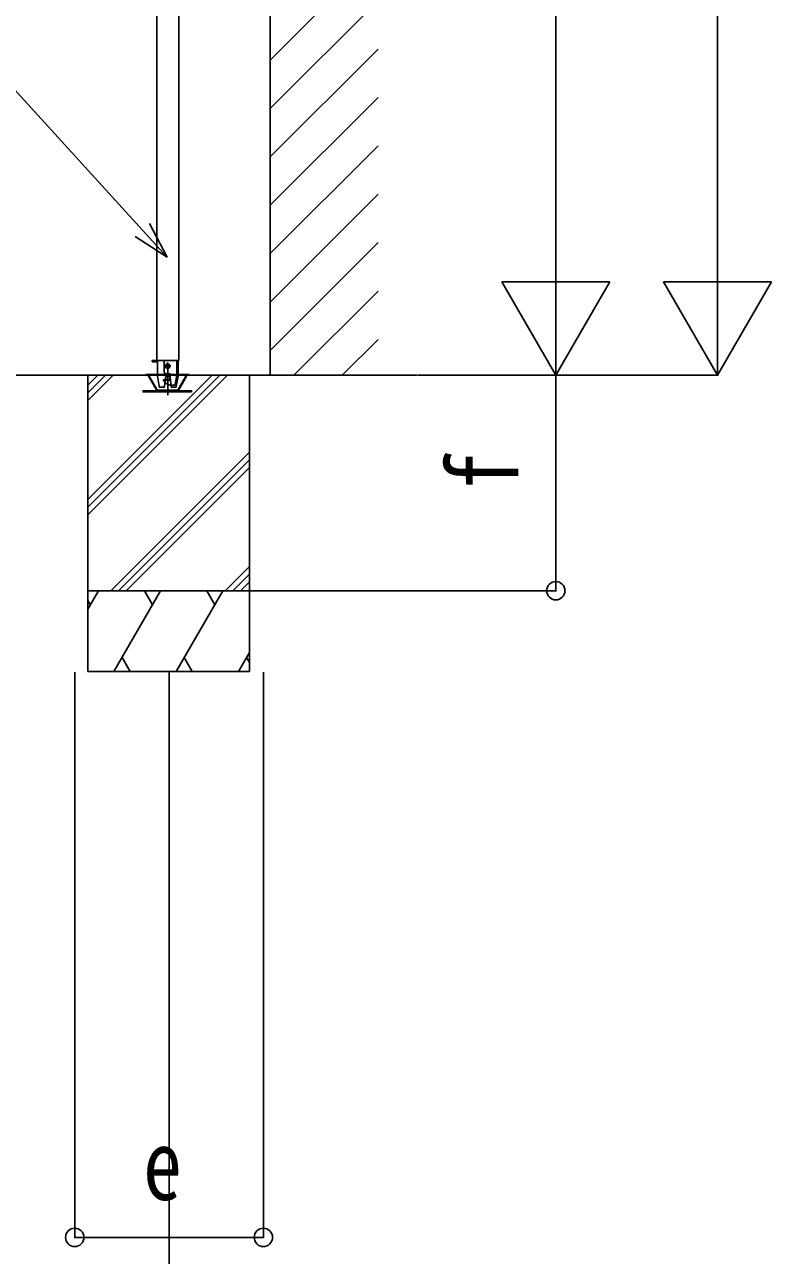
# Model space of a CAD drawing. Units: millimetres, scale not verified. Extents: x -16820 to 16820, y -11881 to 11886.
# Drawn here: x -37 to 1349, y -8227 to -5943 of the extents above; entities that cross this region are included whole.
import ezdxf
from ezdxf.enums import TextEntityAlignment as Align

# ---------------------------------------------------------------- set-up
doc = ezdxf.new("R2010")
doc.units = ezdxf.units.MM
doc.header["$LTSCALE"] = 60
for name, color, linetype in [('0-4_YKK_12', 2, 'Continuous'), ('0-5_YKK_13', 4, 'Continuous'), ('0-6_YKK_A1', 4, 'Continuous'), ('0-7_YKK_D', 6, 'Continuous')]:
    doc.layers.add(name, color=color, linetype=linetype)
doc.styles.add('ＭＳ ゴシック', font='')
doc.styles.get('ＭＳ ゴシック').set_extended_font_data('MS Gothic')

msp = doc.modelspace()

# ---------------------------------------------------------------- linework, layer by layer
at = {"layer": '0-4_YKK_12'}
for p, q in [((208.33, -6566.51), (249.33, -6566.51)), ((228.83, -6572.12), (228.83, -6631.14))]:
    msp.add_line(p, q, dxfattribs=at)
at = {"layer": '0-5_YKK_13'}
for p, q in [((209.65, -6566.8), (199.75, -6566.8)), ((199.75, -6566.81), (199.75, -6568.81)), ((199.75, -6566.81), (209.65, -6566.81)), ((209.65, -6568.81), (199.75, -6568.81)), ((209.65, -6566.51), (209.65, -6591.11)), ((221.75, -6566.8), (221.75, -6586.6)), ((234.35, -6576.57), (222.35, -6576.57)), ((228.35, -6570.57), (228.35, -6582.57)), ((247.85, -6594.45), (247.85, -6566.51)), ((188.24, -6592.8), (268.23, -6592.8)), ((188.24, -6593.8), (188.24, -6592.8)), ((188.24, -6593.8), (268.23, -6593.8)), ((206.93, -6619.8), (192.21, -6594.3)), ((207.79, -6619.3), (193.07, -6593.8)), ((209.65, -6591.11), (209.65, -6595.59)), ((212.95, -6614.31), (209.65, -6595.59)), ((222.75, -6614.31), (224.27, -6598.38)), ((244.55, -6614.31), (247.85, -6595.59)), ((247.85, -6595.59), (247.85, -6594.45)), ((263.4, -6593.8), (248.68, -6619.3)), ((264.27, -6594.3), (249.55, -6619.8)), ((268.23, -6592.8), (268.23, -6593.8)), ((212.12, -6621.8), (244.35, -6621.8)), ((212.95, -6616.31), (212.95, -6614.31)), ((212.95, -6616.31), (222.75, -6616.31)), ((222.75, -6616.31), (222.75, -6614.31)), ((227.59, -6604.31), (228.91, -6603.12)), ((227.67, -6603.59), (228.19, -6603.13)), ((227.83, -6604.74), (229.31, -6603.4)), ((228.24, -6605.01), (229.54, -6603.84)), ((229.02, -6604.95), (229.4, -6604.61)), ((234.75, -6616.31), (244.55, -6616.31)), ((235.56, -6612.31), (241.17, -6612.31)), ((244.55, -6616.31), (244.55, -6614.31))]:
    msp.add_line(p, q, dxfattribs=at)
for points in [[(199.75, -6566.8), (199.75, -6568.8), (209.65, -6568.8)], [(245.75, -6566.8), (245.75, -6593.51), (242.65, -6611.07)], [(226.75, -6591.6), (233.25, -6591.6), (233.25, -6601.8)], [(234.75, -6616.31), (234.75, -6614.31), (233.23, -6598.38)]]:
    msp.add_lwpolyline(points, dxfattribs=at)
msp.add_lwpolyline([(272.99, -6624.8), (272.99, -6622.8), (182.99, -6622.8), (182.99, -6624.8)], close=True, dxfattribs=at)
for centre, radius in [((228.35, -6577.11), 4), ((228.83, -6598.82), 4.25), ((228.83, -6598.82), 4), ((228.56, -6604.06), 1)]:
    msp.add_circle(centre, radius, dxfattribs=at)
for centre, radius, start, end in [((191.34, -6594.8), 2, 30, 90), ((191.34, -6594.8), 1, 30, 90), ((226.75, -6586.6), 5, 179.99922, 270), ((228.75, -6598.81), 4.5, 5.45262, 174.54738), ((265.14, -6594.8), 2, 90, 150), ((265.14, -6594.8), 1, 90, 150), ((212.12, -6616.8), 6, 210, 270), ((212.12, -6616.8), 5, 210, 270), ((221.35, -6603.18), 1, 74.974, 210.49242), ((235.56, -6594.81), 17.5, 210.49242, 213.98951), ((235.56, -6594.81), 17.5, 213.98951, 255.8328), ((228.35, -6577.1), 26, 254.75645, 276.42471), ((228.35, -6577.1), 26, 276.42471, 278.97452), ((235.56, -6594.81), 17.5, 255.8328, 266.69433), ((232.25, -6601.8), 1, 278.97452, 360), ((235.56, -6594.81), 17.5, 266.69433, 270.00248), ((241.17, -6610.81), 1.5, 269.99999, 350), ((244.35, -6616.8), 5, 270, 330), ((244.35, -6616.8), 6, 270, 330)]:
    msp.add_arc(centre, radius, start, end, dxfattribs=at)
at = {"layer": '0-6_YKK_A1'}
for p, q in [((418.83, -3463.57), (418.83, -6593.8)), ((208.33, -5599.02), (208.33, -6566.51)), ((249.33, -5599.02), (249.33, -6566.51)), ((418.83, -6009.1), (618.83, -5809.1)), ((418.83, -6098.9), (618.83, -5898.9)), ((418.83, -6188.7), (618.83, -5988.7)), ((418.83, -6278.51), (618.83, -6078.51)), ((418.83, -6368.31), (618.83, -6168.31)), ((418.83, -6458.11), (618.83, -6258.11)), ((418.83, -6547.91), (618.83, -6347.91)), ((462.74, -6593.8), (618.83, -6437.72)), ((552.55, -6593.8), (618.83, -6527.52)), ((-1968.35, -6593.8), (691.57, -6593.8)), ((80.08, -6593.8), (80.08, -7143.8)), ((80.08, -6824.76), (311.04, -6593.8)), ((80.08, -6838.9), (325.18, -6593.8)), ((80.08, -6853.04), (339.32, -6593.8)), ((80.08, -6640.91), (127.19, -6593.8)), ((80.08, -6626.77), (113.05, -6593.8)), ((80.08, -6612.63), (98.91, -6593.8)), ((380.08, -6593.8), (380.08, -7143.8)), ((123.17, -6993.8), (380.08, -6736.89)), ((137.31, -6993.8), (380.08, -6751.03)), ((151.45, -6993.8), (380.08, -6765.18)), ((335.3, -6993.8), (380.08, -6949.02)), ((349.44, -6993.8), (380.08, -6963.16)), ((363.59, -6993.8), (380.08, -6977.31)), ((80.08, -6993.8), (380.08, -6993.8)), ((80.08, -7028.18), (99.93, -6993.8)), ((128.79, -7143.8), (215.4, -6993.8)), ((200.4, -7019.78), (185.4, -6993.8)), ((244.27, -7143.8), (330.87, -6993.8)), ((315.87, -7019.78), (300.87, -6993.8)), ((84.93, -7019.78), (80.08, -7011.39)), ((143.79, -7117.82), (158.79, -7143.8)), ((259.26, -7117.82), (274.26, -7143.8)), ((359.74, -7143.8), (380.08, -7108.56)), ((374.74, -7117.82), (380.08, -7127.07)), ((80.08, -7143.8), (380.08, -7143.8))]:
    msp.add_line(p, q, dxfattribs=at)
at = {"layer": '0-7_YKK_D'}
for p, q in [((1248.72, -3997.39), (1248.72, -6393.8)), ((948.72, -6393.8), (948.72, -4191.27)), ((948.72, -6593.8), (948.72, -6247.39)), ((1248.72, -6593.8), (1248.72, -6247.39)), ((948.72, -6593.8), (848.72, -6420.59)), ((1048.72, -6420.59), (848.72, -6420.59)), ((948.72, -6593.8), (1048.72, -6420.59)), ((1248.72, -6593.8), (1148.72, -6420.59)), ((1348.72, -6420.59), (1148.72, -6420.59)), ((1248.72, -6593.8), (1348.72, -6420.59)), ((692.57, -6593.8), (949.72, -6593.8)), ((692.57, -6593.8), (1249.72, -6593.8)), ((923.35, -6593.8), (949.72, -6593.8)), ((948.72, -6593.8), (948.72, -6993.8)), ((381.08, -6993.8), (949.72, -6993.8)), ((56.09, -7144.8), (56.09, -8194.8)), ((231.09, -7144.8), (231.09, -8494.8)), ((406.09, -7144.8), (406.09, -8194.8)), ((56.09, -8193.8), (406.09, -8193.8))]:
    msp.add_line(p, q, dxfattribs=at)
for points in [[(227.33, -6374.73), (181.51, -6324.49), (-144.24, -5967.34), (-1189.23, -5967.34)], [(194.97, -6312.21), (227.33, -6374.73), (168.05, -6336.77)]]:
    msp.add_lwpolyline(points, dxfattribs=at)
for centre in [(948.72, -6993.8), (56.09, -8193.8), (406.09, -8193.8)]:
    msp.add_circle(centre, 17, dxfattribs=at)

# ---------------------------------------------------------------- texts
at = {"layer": '0-7_YKK_D', "style": 'ＭＳ ゴシック', "width": 0.8}
msp.add_text('f', height=132, rotation=90, dxfattribs=at).set_placement((918.72, -6807.8), align=Align.BOTTOM_LEFT)
msp.add_text('e', height=132, dxfattribs=at).set_placement((183.09, -8163.8), align=Align.BOTTOM_LEFT)

doc.saveas('drawing.dxf')
